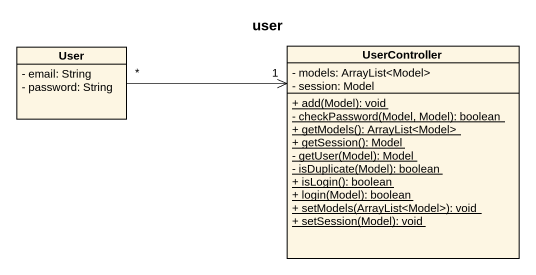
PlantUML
@startuml
title user
hide circle
hide empty members
skinparam classAttributeIconSize 0
class User {
  - email: String
  - password: String
}
class UserController {
  - models: ArrayList<Model>
  - session: Model
  {static} + add(Model): void
  {static} - checkPassword(Model, Model): boolean
  {static} + getModels(): ArrayList<Model>
  {static} + getSession(): Model
  {static} - getUser(Model): Model
  {static} - isDuplicate(Model): boolean
  {static} + isLogin(): boolean
  {static} + login(Model): boolean
  {static} + setModels(ArrayList<Model>): void
  {static} + setSession(Model): void
}
User "*" -right-> "1" UserController
@enduml
